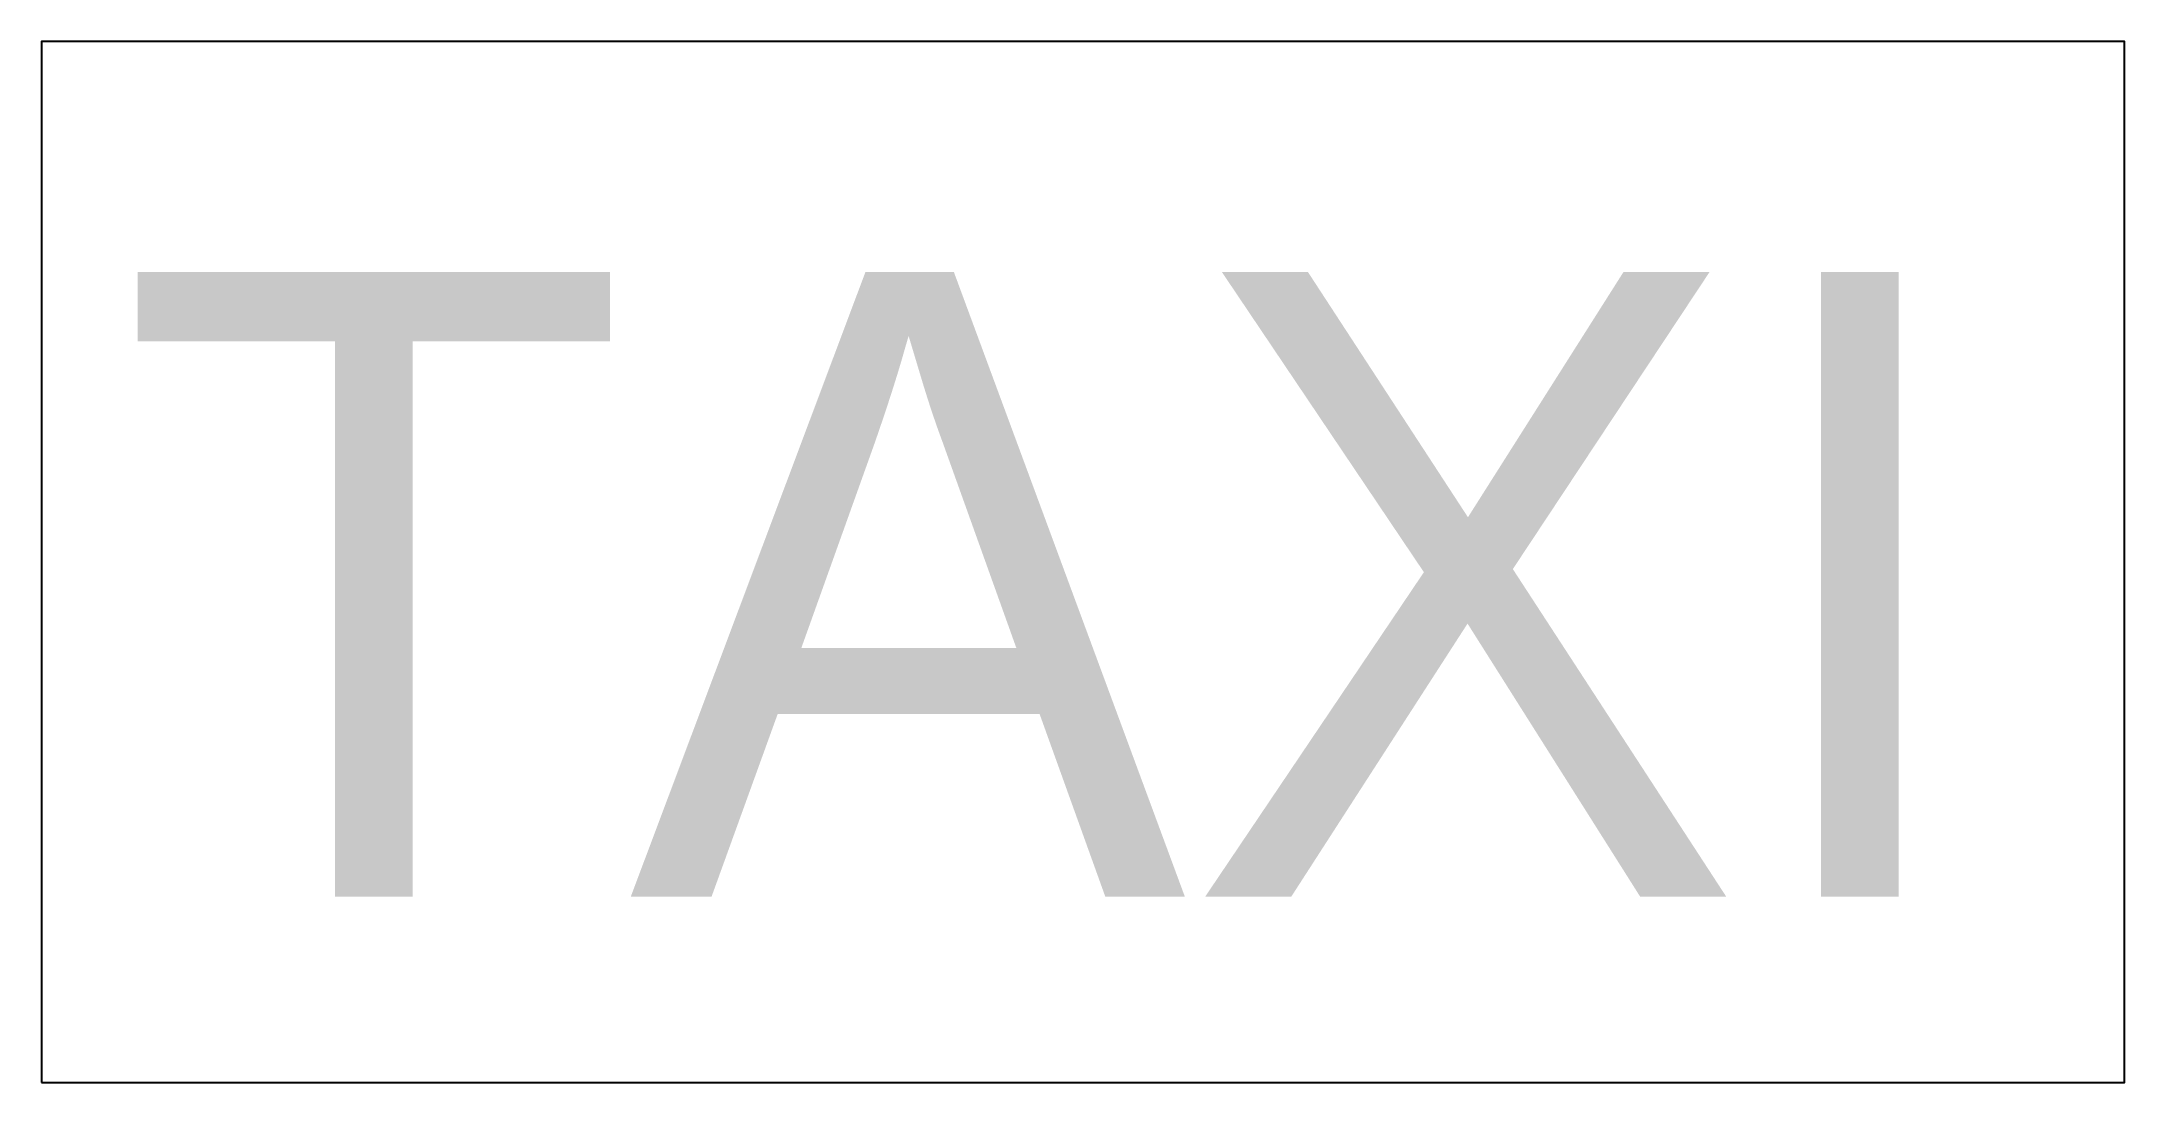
# Model space of a CAD drawing. Extents: x -1 to 1, y -0.5 to 0.5.
import ezdxf

# ---------------------------------------------------------------- set-up
doc = ezdxf.new("R2010")
doc.units = 0
doc.layers.get('0').update_dxf_attribs({"linetype": 'CONTINUOUS'})

msp = doc.modelspace()

# ---------------------------------------------------------------- linework, layer by layer
at = {"color": 0}
msp.add_lwpolyline([(-1, -0.5), (1, -0.5), (1, 0.5), (-1, 0.5)], close=True, dxfattribs=at)

# ---------------------------------------------------------------- texts
msp.add_text('TAXI', height=0.6, dxfattribs=at).set_placement((-0.9259, -0.3215))

doc.saveas('drawing.dxf')
